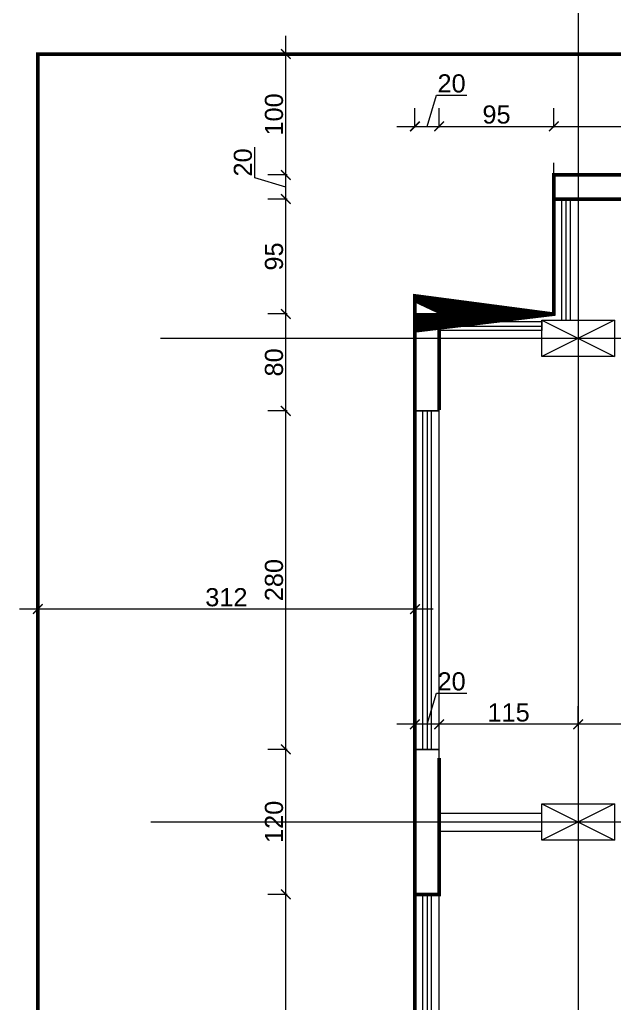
# Model space of a CAD drawing. Extents: x 250879 to 348495, y -51522 to -9360.
# Drawn here: x 297069 to 297561, y -20843 to -20029 of the extents above; entities that cross this region are included whole.
import ezdxf

# ---------------------------------------------------------------- set-up
doc = ezdxf.new("R2010")
doc.units = 0
doc.layers.get('0').update_dxf_attribs({"linetype": 'CONTINUOUS'})
doc.layers.get('DEFPOINTS').update_dxf_attribs({"color": 9, "linetype": 'CONTINUOUS'})
for name, color, linetype in [('AXIS', 1, 'CONTINUOUS'), ('COLUMN', 5, 'CONTINUOUS'), ('FURNITURE', 4, 'CONTINUOUS'), ('HATCH', 8, 'CONTINUOUS'), ('WALL', 7, 'CONTINUOUS'), ('WALL1', 2, 'CONTINUOUS')]:
    doc.layers.add(name, color=color, linetype=linetype)
doc.styles.get("Standard").update_dxf_attribs({"font": 'sanss___.ttf', "height": 15})
doc.dimstyles.new('STANDARD$0', dxfattribs={"dimscale": 0, "dimtxt": 12, "dimasz": 8, "dimexe": 15, "dimexo": 0.0625, "dimgap": 2, "dimtad": 1, "dimdec": 0, "dimzin": 0, "dimdsep": 46, "dimtxsty": 'Standard', "dimblk1": 'ARCHTICK', "dimblk2": 'ARCHTICK', "dimsah": 1, "dimcen": 0.09, "dimdle": 15, "dimclrd": 3, "dimclre": 3, "dimclrt": 3, "dimazin": 0, "dimtfac": 1, "dimtdec": 0, "dimtofl": 0, "dimtmove": 1, "dimatfit": 3, "dimldrblk": 'ARCHTICK', "dimfxl": 1.045499999999997, "dimfxlon": 1, "dimtolj": 1, "dimtzin": 0, "dimarcsym": 0})

# ---------------------------------------------------------------- blocks, each defined once
blk = doc.blocks.new('COLUMN')
at = {"layer": 'AXIS'}
for p, q in [((236924.6994773077, -9644.256519553426), (236984.6994773077, -9674.256519553426)), ((236984.6994773077, -9644.256519553426), (236924.6994773077, -9674.256519553426))]:
    blk.add_line(p, q, dxfattribs=at)
at = {"layer": 'COLUMN'}
blk.add_lwpolyline([(236924.6994773077, -9644.256519553426), (236984.6994773077, -9644.256519553426), (236984.6994773077, -9674.256519553426), (236924.6994773077, -9674.256519553426)], close=True, dxfattribs=at)
blk = doc.blocks.new('AXISG')
at = {"layer": 'AXIS'}
for p, q in [((305954.8837600994, -19949.16446858895), (305954.8837600994, -23524.12586554483)), ((305609.1874572025, -20292.8329642961), (307936.9012656476, -20292.8329642961)), ((305601.3768088833, -20692.8329642961), (307936.9012656476, -20692.8329642961))]:
    blk.add_line(p, q, dxfattribs=at)
at = {"layer": 'WALL', "linetype": 'Continuous'}
for p in [(69000.18428279168, -10633.57644474268), (69000.18428279168, -11033.57644474268)]:
    blk.add_blockref('COLUMN', p, dxfattribs=at)
blk = doc.blocks.new('_ARCHTICK')
at = {"color": 0, "linetype": 'ByBlock', "const_width": 0.15}
blk.add_lwpolyline([(-0.5, -0.5), (0.5, 0.5)], dxfattribs=at)
blk = doc.blocks.new('*D23')
at = {"layer": 'DEFPOINTS', "color": 0, "linetype": 'Continuous', "transparency": 16777216}
for p in [(157318.4182129309, -32835.69352747884), (157097.4074826122, -36546.69352747884), (157318.4182129309, -36546.69352747884)]:
    blk.add_point(p, dxfattribs=at)
at = {"layer": 'WALL', "color": 3, "linetype": 'Continuous', "lineweight": -2, "transparency": 16777216}
for p, q in [((157097.4074826122, -32820.69352747884), (157097.4074826122, -36561.69352747884)), ((157098.4529826122, -32835.69352747884), (157082.4074826122, -32835.69352747884)), ((157098.4529826122, -36546.69352747884), (157082.4074826122, -36546.69352747884))]:
    blk.add_line(p, q, dxfattribs=at)
at = {"layer": 'WALL', "color": 3, "linetype": 'Continuous', "lineweight": -2, "transparency": 16777216, "xscale": 8, "yscale": 8, "zscale": 8}
for p, rotation in [((157097.4074826122, -32835.69352747884), 90), ((157097.4074826122, -36546.69352747884), 270)]:
    blk.add_blockref('_ARCHTICK', p, dxfattribs=dict(at, rotation=rotation))
at = {"layer": 'WALL', "color": 3, "linetype": 'Continuous', "transparency": 16777216, "insert": (157087.6708570978, -34691.19352747881), "char_height": 15, "attachment_point": 5, "rotation": 90}
blk.add_mtext('\\A1;3711', dxfattribs=at)
blk = doc.blocks.new('*D240')
at = {"layer": 'DEFPOINTS', "color": 0, "linetype": 'Continuous', "transparency": 16777216}
for p in [(297083.5889209436, -20516.83607452834), (297083.5889209436, -20518.32771321567), (297395.6929382829, -20518.32771321567)]:
    blk.add_point(p, dxfattribs=at)
at = {"layer": 'WALL', "color": 3, "linetype": 'Continuous', "lineweight": -2, "transparency": 16777216}
for p, q in [((297083.5889209436, -20517.88157452834), (297083.5889209436, -20501.83607452834)), ((297395.6929382829, -20517.88157452834), (297395.6929382829, -20501.83607452834)), ((297410.6929382829, -20516.83607452834), (297068.5889209436, -20516.83607452834))]:
    blk.add_line(p, q, dxfattribs=at)
at = {"layer": 'WALL', "color": 3, "linetype": 'Continuous', "lineweight": -2, "transparency": 16777216, "xscale": 8, "yscale": 8, "zscale": 8, "rotation": 180}
blk.add_blockref('_ARCHTICK', (297083.5889209436, -20516.83607452834), dxfattribs=at)
at = {"layer": 'WALL', "color": 3, "linetype": 'Continuous', "lineweight": -2, "transparency": 16777216, "xscale": 8, "yscale": 8, "zscale": 8}
blk.add_blockref('_ARCHTICK', (297395.6929382829, -20516.83607452834), dxfattribs=at)
at = {"layer": 'WALL', "color": 3, "linetype": 'Continuous', "transparency": 16777216, "insert": (297239.6409296132, -20507.09944901394), "char_height": 15, "attachment_point": 5}
blk.add_mtext('\\A1;312', dxfattribs=at)
blk = doc.blocks.new('*D267')
at = {"layer": 'DEFPOINTS', "color": 0, "linetype": 'Continuous', "transparency": 16777216}
for p in [(297288.8368644328, -20752.83296429462), (297395.6929382836, -20752.83296429462), (297395.6929382831, -21032.83296429462)]:
    blk.add_point(p, dxfattribs=at)
at = {"layer": 'WALL', "color": 3, "linetype": 'Continuous', "lineweight": -2, "transparency": 16777216}
for p, q in [((297288.8368644328, -21047.83296429462), (297288.8368644328, -20737.83296429462)), ((297289.8823644328, -20752.83296429462), (297273.8368644328, -20752.83296429462)), ((297289.8823644328, -21032.83296429462), (297273.8368644328, -21032.83296429462))]:
    blk.add_line(p, q, dxfattribs=at)
at = {"layer": 'WALL', "color": 3, "linetype": 'Continuous', "lineweight": -2, "transparency": 16777216, "xscale": 8, "yscale": 8, "zscale": 8}
for p, rotation in [((297288.8368644328, -20752.83296429462), 90), ((297288.8368644328, -21032.83296429462), 270)]:
    blk.add_blockref('_ARCHTICK', p, dxfattribs=dict(at, rotation=rotation))
at = {"layer": 'WALL', "color": 3, "linetype": 'Continuous', "transparency": 16777216, "insert": (297279.1105269842, -20892.83296429457), "char_height": 15, "attachment_point": 5, "rotation": 90}
blk.add_mtext('\\A1;280', dxfattribs=at)
blk = doc.blocks.new('*D268')
at = {"layer": 'DEFPOINTS', "color": 0, "linetype": 'Continuous', "transparency": 16777216}
for p in [(297288.8368644328, -20632.83296429462), (297395.6929382838, -20632.83296429462), (297395.6929382836, -20752.83296429462)]:
    blk.add_point(p, dxfattribs=at)
at = {"layer": 'WALL', "color": 3, "linetype": 'Continuous', "lineweight": -2, "transparency": 16777216}
for p, q in [((297288.8368644328, -20767.83296429462), (297288.8368644328, -20617.83296429462)), ((297289.8823644328, -20632.83296429462), (297273.8368644328, -20632.83296429462)), ((297289.8823644328, -20752.83296429462), (297273.8368644328, -20752.83296429462))]:
    blk.add_line(p, q, dxfattribs=at)
at = {"layer": 'WALL', "color": 3, "linetype": 'Continuous', "lineweight": -2, "transparency": 16777216, "xscale": 8, "yscale": 8, "zscale": 8}
for p, rotation in [((297288.8368644328, -20632.83296429462), 90), ((297288.8368644328, -20752.83296429462), 270)]:
    blk.add_blockref('_ARCHTICK', p, dxfattribs=dict(at, rotation=rotation))
at = {"layer": 'WALL', "color": 3, "linetype": 'Continuous', "transparency": 16777216, "insert": (297279.1105269842, -20692.83296429457), "char_height": 15, "attachment_point": 5, "rotation": 90}
blk.add_mtext('\\A1;120', dxfattribs=at)
blk = doc.blocks.new('*D269')
at = {"layer": 'DEFPOINTS', "color": 0, "linetype": 'Continuous', "transparency": 16777216}
for p in [(297288.8368644328, -20352.83296429462), (297395.6929382842, -20352.83296429462), (297395.6929382838, -20632.83296429462)]:
    blk.add_point(p, dxfattribs=at)
at = {"layer": 'WALL', "color": 3, "linetype": 'Continuous', "lineweight": -2, "transparency": 16777216}
for p, q in [((297288.8368644328, -20647.83296429462), (297288.8368644328, -20337.83296429462)), ((297289.8823644328, -20352.83296429462), (297273.8368644328, -20352.83296429462)), ((297289.8823644328, -20632.83296429462), (297273.8368644328, -20632.83296429462))]:
    blk.add_line(p, q, dxfattribs=at)
at = {"layer": 'WALL', "color": 3, "linetype": 'Continuous', "lineweight": -2, "transparency": 16777216, "xscale": 8, "yscale": 8, "zscale": 8}
for p, rotation in [((297288.8368644328, -20352.83296429462), 90), ((297288.8368644328, -20632.83296429462), 270)]:
    blk.add_blockref('_ARCHTICK', p, dxfattribs=dict(at, rotation=rotation))
at = {"layer": 'WALL', "color": 3, "linetype": 'Continuous', "transparency": 16777216, "insert": (297279.1105269842, -20492.83296429457), "char_height": 15, "attachment_point": 5, "rotation": 90}
blk.add_mtext('\\A1;280', dxfattribs=at)
blk = doc.blocks.new('*D270')
at = {"layer": 'DEFPOINTS', "color": 0, "linetype": 'Continuous', "transparency": 16777216}
for p in [(297288.8368644328, -20272.66837802973), (297395.6929382828, -20272.66837802973), (297395.6929382842, -20352.83296429462)]:
    blk.add_point(p, dxfattribs=at)
at = {"layer": 'WALL', "color": 3, "linetype": 'Continuous', "lineweight": -2, "transparency": 16777216}
for p, q in [((297288.8368644328, -20367.83296429462), (297288.8368644328, -20257.66837802973)), ((297289.8823644328, -20272.66837802973), (297273.8368644328, -20272.66837802973)), ((297289.8823644328, -20352.83296429462), (297273.8368644328, -20352.83296429462))]:
    blk.add_line(p, q, dxfattribs=at)
at = {"layer": 'WALL', "color": 3, "linetype": 'Continuous', "lineweight": -2, "transparency": 16777216, "xscale": 8, "yscale": 8, "zscale": 8}
for p, rotation in [((297288.8368644328, -20272.66837802973), 90), ((297288.8368644328, -20352.83296429462), 270)]:
    blk.add_blockref('_ARCHTICK', p, dxfattribs=dict(at, rotation=rotation))
at = {"layer": 'WALL', "color": 3, "linetype": 'Continuous', "transparency": 16777216, "insert": (297279.1105269842, -20312.75067116213), "char_height": 15, "attachment_point": 5, "rotation": 90}
blk.add_mtext('\\A1;80', dxfattribs=at)
blk = doc.blocks.new('*D271')
at = {"layer": 'DEFPOINTS', "color": 0, "linetype": 'Continuous', "transparency": 16777216}
for p in [(297288.8368644328, -20177.66837802995), (297510.692938283, -20177.66837802995), (297395.6929382828, -20272.66837802973)]:
    blk.add_point(p, dxfattribs=at)
at = {"layer": 'WALL', "color": 3, "linetype": 'Continuous', "lineweight": -2, "transparency": 16777216}
for p, q in [((297288.8368644328, -20287.66837802973), (297288.8368644328, -20162.66837802995)), ((297289.8823644328, -20177.66837802995), (297273.8368644328, -20177.66837802995)), ((297289.8823644328, -20272.66837802973), (297273.8368644328, -20272.66837802973))]:
    blk.add_line(p, q, dxfattribs=at)
at = {"layer": 'WALL', "color": 3, "linetype": 'Continuous', "lineweight": -2, "transparency": 16777216, "xscale": 8, "yscale": 8, "zscale": 8}
for p, rotation in [((297288.8368644328, -20177.66837802995), 90), ((297288.8368644328, -20272.66837802973), 270)]:
    blk.add_blockref('_ARCHTICK', p, dxfattribs=dict(at, rotation=rotation))
at = {"layer": 'WALL', "color": 3, "linetype": 'Continuous', "transparency": 16777216, "insert": (297279.1105269842, -20225.16837802979), "char_height": 15, "attachment_point": 5, "rotation": 90}
blk.add_mtext('\\A1;95', dxfattribs=at)
blk = doc.blocks.new('*D272')
at = {"layer": 'DEFPOINTS', "color": 0, "linetype": 'Continuous', "transparency": 16777216}
for p in [(297288.8368644328, -20157.66837802988), (297510.692938283, -20157.66837802988), (297510.692938283, -20177.66837802995)]:
    blk.add_point(p, dxfattribs=at)
at = {"layer": 'WALL', "color": 3, "linetype": 'Continuous', "lineweight": -2, "transparency": 16777216}
for p, q in [((297263.1105269842, -20159.95047679534), (297263.1105269842, -20134.75706115748)), ((297288.8368644328, -20192.66837802995), (297288.8368644328, -20142.66837802988)), ((297288.8368644328, -20167.66837802991), (297263.1105269842, -20159.95047679534)), ((297289.8823644328, -20157.66837802988), (297273.8368644328, -20157.66837802988)), ((297289.8823644328, -20177.66837802995), (297273.8368644328, -20177.66837802995))]:
    blk.add_line(p, q, dxfattribs=at)
at = {"layer": 'WALL', "color": 3, "linetype": 'Continuous', "lineweight": -2, "transparency": 16777216, "xscale": 8, "yscale": 8, "zscale": 8}
for p, rotation in [((297288.8368644328, -20157.66837802988), 90), ((297288.8368644328, -20177.66837802995), 270)]:
    blk.add_blockref('_ARCHTICK', p, dxfattribs=dict(at, rotation=rotation))
at = {"layer": 'WALL', "color": 3, "linetype": 'Continuous', "transparency": 16777216, "insert": (297253.3841895356, -20147.35376897637), "char_height": 15, "attachment_point": 5, "rotation": 90}
blk.add_mtext('\\A1;20', dxfattribs=at)
blk = doc.blocks.new('*D273')
at = {"layer": 'DEFPOINTS', "color": 0, "linetype": 'Continuous', "transparency": 16777216}
for p in [(297288.8368644328, -20057.66837803005), (297420.8899611013, -20057.66837803005), (297510.692938283, -20157.66837802988)]:
    blk.add_point(p, dxfattribs=at)
at = {"layer": 'WALL', "color": 3, "linetype": 'Continuous', "lineweight": -2, "transparency": 16777216}
for p, q in [((297288.8368644328, -20172.66837802988), (297288.8368644328, -20042.66837803005)), ((297289.8823644328, -20057.66837803005), (297273.8368644328, -20057.66837803005)), ((297289.8823644328, -20157.66837802988), (297273.8368644328, -20157.66837802988))]:
    blk.add_line(p, q, dxfattribs=at)
at = {"layer": 'WALL', "color": 3, "linetype": 'Continuous', "lineweight": -2, "transparency": 16777216, "xscale": 8, "yscale": 8, "zscale": 8}
for p, rotation in [((297288.8368644328, -20057.66837803005), 90), ((297288.8368644328, -20157.66837802988), 270)]:
    blk.add_blockref('_ARCHTICK', p, dxfattribs=dict(at, rotation=rotation))
at = {"layer": 'WALL', "color": 3, "linetype": 'Continuous', "transparency": 16777216, "insert": (297279.1105269842, -20107.66837802992), "char_height": 15, "attachment_point": 5, "rotation": 90}
blk.add_mtext('\\A1;100', dxfattribs=at)
blk = doc.blocks.new('*D274')
at = {"layer": 'DEFPOINTS', "color": 0, "linetype": 'Continuous', "transparency": 16777216}
for p in [(297415.6929382842, -20117.52118761453), (297395.6929382842, -20272.66837802824), (297415.6929382842, -20272.66837802813)]:
    blk.add_point(p, dxfattribs=at)
at = {"layer": 'WALL', "color": 3, "linetype": 'Continuous', "lineweight": -2, "transparency": 16777216}
for p, q in [((297405.6929382842, -20117.52118761453), (297413.4108395188, -20091.79485016597)), ((297413.4108395188, -20091.79485016597), (297438.6042551566, -20091.79485016597)), ((297395.6929382842, -20118.56668761453), (297395.6929382842, -20102.52118761453)), ((297415.6929382842, -20118.56668761453), (297415.6929382842, -20102.52118761453)), ((297380.6929382842, -20117.52118761453), (297430.6929382842, -20117.52118761453))]:
    blk.add_line(p, q, dxfattribs=at)
at = {"layer": 'WALL', "color": 3, "linetype": 'Continuous', "lineweight": -2, "transparency": 16777216, "xscale": 8, "yscale": 8, "zscale": 8, "rotation": 180}
blk.add_blockref('_ARCHTICK', (297395.6929382842, -20117.52118761453), dxfattribs=at)
at = {"layer": 'WALL', "color": 3, "linetype": 'Continuous', "lineweight": -2, "transparency": 16777216, "xscale": 8, "yscale": 8, "zscale": 8}
blk.add_blockref('_ARCHTICK', (297415.6929382842, -20117.52118761453), dxfattribs=at)
at = {"layer": 'WALL', "color": 3, "linetype": 'Continuous', "transparency": 16777216, "insert": (297426.0075473377, -20082.06851271741), "char_height": 15, "attachment_point": 5}
blk.add_mtext('\\A1;20', dxfattribs=at)
blk = doc.blocks.new('*D275')
at = {"layer": 'DEFPOINTS', "color": 0, "linetype": 'Continuous', "transparency": 16777216}
for p in [(297510.692938283, -20117.52118761453), (297510.692938283, -20157.66837802988), (297415.6929382842, -20272.66837802813)]:
    blk.add_point(p, dxfattribs=at)
at = {"layer": 'WALL', "color": 3, "linetype": 'Continuous', "lineweight": -2, "transparency": 16777216}
for p, q in [((297415.6929382842, -20118.56668761453), (297415.6929382842, -20102.52118761453)), ((297510.692938283, -20118.56668761453), (297510.692938283, -20102.52118761453)), ((297400.6929382842, -20117.52118761453), (297525.692938283, -20117.52118761453))]:
    blk.add_line(p, q, dxfattribs=at)
at = {"layer": 'WALL', "color": 3, "linetype": 'Continuous', "lineweight": -2, "transparency": 16777216, "xscale": 8, "yscale": 8, "zscale": 8, "rotation": 180}
blk.add_blockref('_ARCHTICK', (297415.6929382842, -20117.52118761453), dxfattribs=at)
at = {"layer": 'WALL', "color": 3, "linetype": 'Continuous', "lineweight": -2, "transparency": 16777216, "xscale": 8, "yscale": 8, "zscale": 8}
blk.add_blockref('_ARCHTICK', (297510.692938283, -20117.52118761453), dxfattribs=at)
at = {"layer": 'WALL', "color": 3, "linetype": 'Continuous', "transparency": 16777216, "insert": (297463.1929382836, -20107.79485016597), "char_height": 15, "attachment_point": 5}
blk.add_mtext('\\A1;95', dxfattribs=at)
blk = doc.blocks.new('*D276')
at = {"layer": 'DEFPOINTS', "color": 0, "linetype": 'Continuous', "transparency": 16777216}
for p in [(297750.6929382828, -20117.52118761453), (297510.692938283, -20157.66837802988), (297750.6929382828, -20157.66837802988)]:
    blk.add_point(p, dxfattribs=at)
at = {"layer": 'WALL', "color": 3, "linetype": 'Continuous', "lineweight": -2, "transparency": 16777216}
for p, q in [((297510.692938283, -20118.56668761453), (297510.692938283, -20102.52118761453)), ((297750.6929382828, -20118.56668761453), (297750.6929382828, -20102.52118761453)), ((297495.692938283, -20117.52118761453), (297765.6929382828, -20117.52118761453))]:
    blk.add_line(p, q, dxfattribs=at)
at = {"layer": 'WALL', "color": 3, "linetype": 'Continuous', "lineweight": -2, "transparency": 16777216, "xscale": 8, "yscale": 8, "zscale": 8, "rotation": 180}
blk.add_blockref('_ARCHTICK', (297510.692938283, -20117.52118761453), dxfattribs=at)
at = {"layer": 'WALL', "color": 3, "linetype": 'Continuous', "lineweight": -2, "transparency": 16777216, "xscale": 8, "yscale": 8, "zscale": 8}
blk.add_blockref('_ARCHTICK', (297750.6929382828, -20117.52118761453), dxfattribs=at)
at = {"layer": 'WALL', "color": 3, "linetype": 'Continuous', "transparency": 16777216, "insert": (297630.6929382829, -20107.79485016597), "char_height": 15, "attachment_point": 5}
blk.add_mtext('\\A1;240', dxfattribs=at)
blk = doc.blocks.new('*D606')
at = {"layer": 'DEFPOINTS', "color": 0, "linetype": 'Continuous', "transparency": 16777216}
for p in [(297530.6929382829, -20612.14744023839), (297941.1698164353, -20612.14744023839), (297530.6929382829, -20631.06603311939)]:
    blk.add_point(p, dxfattribs=at)
at = {"layer": 'WALL', "color": 3, "linetype": 'Continuous', "lineweight": -2, "transparency": 16777216}
for p, q in [((297530.6929382829, -20613.19294023839), (297530.6929382829, -20597.14744023839)), ((297941.1698164353, -20612.14744023839), (297941.1698164353, -20597.14744023839)), ((297956.1698164353, -20612.14744023839), (297515.6929382829, -20612.14744023839))]:
    blk.add_line(p, q, dxfattribs=at)
at = {"layer": 'WALL', "color": 3, "linetype": 'Continuous', "lineweight": -2, "transparency": 16777216, "xscale": 8, "yscale": 8, "zscale": 8, "rotation": 180}
blk.add_blockref('_ARCHTICK', (297530.6929382829, -20612.14744023839), dxfattribs=at)
at = {"layer": 'WALL', "color": 3, "linetype": 'Continuous', "lineweight": -2, "transparency": 16777216, "xscale": 8, "yscale": 8, "zscale": 8}
blk.add_blockref('_ARCHTICK', (297941.1698164353, -20612.14744023839), dxfattribs=at)
at = {"layer": 'WALL', "color": 3, "linetype": 'Continuous', "transparency": 16777216, "insert": (297735.9313773591, -20602.42110278983), "char_height": 15, "attachment_point": 5}
blk.add_mtext('\\A1;410', dxfattribs=at)
blk = doc.blocks.new('*D607')
at = {"layer": 'DEFPOINTS', "color": 0, "linetype": 'Continuous', "transparency": 16777216}
for p in [(297415.6929382837, -20612.14744023839), (297530.6929382829, -20631.06603311939), (297415.6929382837, -20662.83296429465)]:
    blk.add_point(p, dxfattribs=at)
at = {"layer": 'WALL', "color": 3, "linetype": 'Continuous', "lineweight": -2, "transparency": 16777216}
for p, q in [((297415.6929382837, -20613.19294023839), (297415.6929382837, -20597.14744023839)), ((297530.6929382829, -20613.19294023839), (297530.6929382829, -20597.14744023839)), ((297545.6929382829, -20612.14744023839), (297400.6929382837, -20612.14744023839))]:
    blk.add_line(p, q, dxfattribs=at)
at = {"layer": 'WALL', "color": 3, "linetype": 'Continuous', "lineweight": -2, "transparency": 16777216, "xscale": 8, "yscale": 8, "zscale": 8, "rotation": 180}
blk.add_blockref('_ARCHTICK', (297415.6929382837, -20612.14744023839), dxfattribs=at)
at = {"layer": 'WALL', "color": 3, "linetype": 'Continuous', "lineweight": -2, "transparency": 16777216, "xscale": 8, "yscale": 8, "zscale": 8}
blk.add_blockref('_ARCHTICK', (297530.6929382829, -20612.14744023839), dxfattribs=at)
at = {"layer": 'WALL', "color": 3, "linetype": 'Continuous', "transparency": 16777216, "insert": (297473.1929382833, -20602.42110278983), "char_height": 15, "attachment_point": 5}
blk.add_mtext('\\A1;115', dxfattribs=at)
blk = doc.blocks.new('*D608')
at = {"layer": 'DEFPOINTS', "color": 0, "linetype": 'Continuous', "transparency": 16777216}
for p in [(297395.6929382837, -20612.14744023839), (297395.6929382837, -20662.83296429462), (297415.6929382837, -20662.83296429465)]:
    blk.add_point(p, dxfattribs=at)
at = {"layer": 'WALL', "color": 3, "linetype": 'Continuous', "lineweight": -2, "transparency": 16777216}
for p, q in [((297405.6929382837, -20612.14744023839), (297413.4108395182, -20586.42110278983)), ((297413.4108395182, -20586.42110278983), (297438.6042551561, -20586.42110278983)), ((297395.6929382837, -20613.19294023839), (297395.6929382837, -20597.14744023839)), ((297415.6929382837, -20613.19294023839), (297415.6929382837, -20597.14744023839)), ((297430.6929382837, -20612.14744023839), (297380.6929382837, -20612.14744023839))]:
    blk.add_line(p, q, dxfattribs=at)
at = {"layer": 'WALL', "color": 3, "linetype": 'Continuous', "lineweight": -2, "transparency": 16777216, "xscale": 8, "yscale": 8, "zscale": 8, "rotation": 180}
blk.add_blockref('_ARCHTICK', (297395.6929382837, -20612.14744023839), dxfattribs=at)
at = {"layer": 'WALL', "color": 3, "linetype": 'Continuous', "lineweight": -2, "transparency": 16777216, "xscale": 8, "yscale": 8, "zscale": 8}
blk.add_blockref('_ARCHTICK', (297415.6929382837, -20612.14744023839), dxfattribs=at)
at = {"layer": 'WALL', "color": 3, "linetype": 'Continuous', "transparency": 16777216, "insert": (297426.0075473372, -20576.69476534127), "char_height": 15, "attachment_point": 5}
blk.add_mtext('\\A1;20', dxfattribs=at)
blk = doc.blocks.new('site77')
at = {"layer": 'WALL', "linetype": 'Continuous', "const_width": 3}
blk.add_lwpolyline([(159633.4182129309, -32835.69352747884), (157318.4182129309, -32835.69352747884), (157318.4182129309, -36546.69352747884), (159235.4182129309, -36546.69352747884)], dxfattribs=at)
at = {"layer": 'WALL', "linetype": 'Continuous'}
dim = blk.add_linear_dim(base=(157097.4074826122, -36546.69352747884), p1=(157318.4182129309, -32835.69352747884), p2=(157318.4182129309, -36546.69352747884), angle=90, dimstyle='STANDARD$0', override={"dimscale": 1}, dxfattribs=at)
dim.commit()
dim.dimension.update_dxf_attribs({"geometry": '*D23', "text_midpoint": (157087.6708570978, -34691.19352747881)})

msp = doc.modelspace()

# ---------------------------------------------------------------- linework, layer by layer
at = {"layer": 'AXIS'}
for p, q in [((297530.6929382829, -19501.49473546498), (297530.6929382829, -23524.12586554483)), ((297416.3247224771, -20292.8329642961), (299512.710443831, -20292.8329642961)), ((297416.3247224771, -20692.8329642961), (299512.710443831, -20692.8329642961))]:
    msp.add_line(p, q, dxfattribs=at)
at = {"layer": 'FURNITURE', "ltscale": 3}
for points in [[(297510.6929382829, -20272.66837803012), (297510.692938283, -20147.66837802998)], [(297510.692938283, -20272.66837803004), (297395.6929382828, -20272.66837802973)], [(297510.6929382844, -20272.66837802874), (297395.6929382842, -20272.66837802824)]]:
    msp.add_lwpolyline(points, dxfattribs=at)
for points in [[(297516.8639978837, -20277.8329642961), (297524.521878682, -20277.8329642961), (297524.521878682, -20177.39602267038), (297516.8639978837, -20177.39602267038)], [(297500.6929382829, -20278.83943763081), (297500.6929382829, -20286.49731842914), (297415.5790426074, -20286.49731842896), (297415.5790426075, -20278.83943763063)], [(297500.6929382829, -20278.83943762952), (297500.6929382829, -20286.49731842785), (297415.6929382842, -20286.49731842749), (297415.6929382842, -20278.83943762916)], [(297415.6929382842, -20352.83296429465), (297395.6929382842, -20352.83296429462), (297395.6929382837, -20632.83296429462), (297415.6929382837, -20632.83296429465)], [(297401.8639978846, -20632.83296429463), (297409.5218786829, -20632.83296429464), (297409.5218786834, -20352.83296429464), (297401.863997885, -20352.83296429463)], [(297415.6929382836, -20752.83296429465), (297395.6929382836, -20752.83296429462), (297395.6929382831, -21032.83296429462), (297415.6929382831, -21032.83296429465)], [(297401.8639978839, -21032.83296429463), (297409.5218786823, -21032.83296429464), (297409.5218786827, -20752.83296429464), (297401.8639978844, -20752.83296429463)]]:
    msp.add_lwpolyline(points, close=True, dxfattribs=at)
at = {"layer": 'HATCH', "linetype": 'ByBlock', "ltscale": 3}
msp.add_line((297554.9656178664, -20692.8329642961), (297972.9656178664, -20692.8329642961), dxfattribs=at)
at = {"layer": 'WALL', "ltscale": 3}
for p, q in [((297415.6929382829, -20685.49755056205), (297500.6929382829, -20685.49755056205)), ((297415.6929382829, -20700.49755056205), (297500.6929382829, -20700.49755056205))]:
    msp.add_line(p, q, dxfattribs=at)
at = {"layer": 'WALL', "color": 4, "linetype": 'Continuous', "const_width": 3}
msp.add_lwpolyline([(297395.692938283, -23108.1621368277), (297395.692938283, -21900.3329642961), (297326.2618162412, -21900.3329642961), (297326.2618162411, -21477.83296429605), (297395.6929382823, -21477.8329642961), (297395.6929382842, -20272.66837802824), (297510.6929382829, -20272.66837803012), (297510.6929382829, -20157.668377999), (299071.9656178663, -20157.66837783741), (299071.9656178666, -20272.66837803004), (299186.9656178665, -20272.66837802973), (299186.9656178663, -23108.162136825), (298581.4887397139, -23108.16213682809), (298581.4887397139, -23053.01579450286), (298001.1698164354, -23053.01579450286), (298001.1698164325, -23108.16213682667)], close=True, dxfattribs=at)
at = {"layer": 'WALL', "linetype": 'Continuous', "const_width": 3}
for points in [[(297510.692938283, -20157.66837802988), (297510.692938283, -20177.66837802995), (297750.6929382828, -20177.66837802988), (297750.6929382828, -20157.66837803005), (297510.6929382829, -20157.668377999)], [(297395.6929382843, -20292.83296429462), (297395.6929382842, -20272.66837802829), (297415.6929382842, -20272.66837802833), (297415.6929382843, -20292.83296429465), (297415.6929382842, -20352.83296429465), (297395.6929382842, -20352.83296429462), (297395.6929382843, -20292.83296429462)], [(297395.6929382836, -20692.83296429462), (297395.6929382837, -20632.83296429462), (297415.6929382837, -20632.83296429465), (297415.6929382836, -20692.83296429465), (297415.6929382836, -20752.83296429465), (297395.6929382836, -20752.83296429462), (297395.6929382836, -20692.83296429462)]]:
    msp.add_lwpolyline(points, dxfattribs=at)
at = {"layer": 'WALL', "linetype": 'Continuous'}
for points in [[(297510.6929382829, -20157.668377999), (297750.6929382828, -20157.668377999), (297750.6929382828, -20177.66837803005), (297510.6929382829, -20177.66837803005)], [(297415.6929382842, -20272.66837802833), (297395.6929382842, -20272.66837802829), (297395.6929382842, -20352.83296429462), (297415.6929382842, -20352.83296429465)], [(297415.6929382837, -20632.83296429465), (297395.6929382837, -20632.83296429462), (297395.6929382836, -20752.83296429462), (297415.6929382836, -20752.83296429465)]]:
    msp.add_lwpolyline(points, close=True, dxfattribs=at)
at = {"layer": 'WALL1'}
for p, q in [((297520.6929382829, -20177.39602267038), (297520.6929382829, -20277.8329642961)), ((297415.5790426074, -20282.66837802978), (297500.6929382829, -20282.66837802999)), ((297415.6929382842, -20282.66837802831), (297500.6929382829, -20282.6683780287)), ((297405.6929382842, -20352.83296429464), (297405.6929382837, -20632.83296429464)), ((297405.6929382836, -20752.83296429464), (297405.6929382831, -21032.83296429464))]:
    msp.add_line(p, q, dxfattribs=at)

# ---------------------------------------------------------------- block references
at = {"layer": 'WALL', "linetype": 'Continuous'}
for name, p in [('AXISG', (-8424.190821816504, 0)), ('site77', (139765.1707080127, 12778.02514944879)), ('COLUMN', (60575.99346097518, -10633.57644474268)), ('COLUMN', (60575.99346097518, -11033.57644474268))]:
    msp.add_blockref(name, p, dxfattribs=at)

# ---------------------------------------------------------------- dimensions: what is measured, and where the dimension line sits
for base, p1, p2, picture, middle in [((297288.8368644328, -20057.66837803005), (297510.692938283, -20157.66837802988), (297420.8899611013, -20057.66837803005), '*D273', (297279.1105269842, -20107.66837802992)), ((297288.8368644328, -20157.66837802988), (297510.692938283, -20177.66837802995), (297510.692938283, -20157.66837802988), '*D272', (297253.3841895356, -20157.9504767953)), ((297288.8368644328, -20177.66837802995), (297395.6929382828, -20272.66837802973), (297510.692938283, -20177.66837802995), '*D271', (297279.1105269842, -20225.16837802979)), ((297288.8368644328, -20272.66837802973), (297395.6929382842, -20352.83296429462), (297395.6929382828, -20272.66837802973), '*D270', (297279.1105269842, -20312.75067116213)), ((297288.8368644328, -20352.83296429462), (297395.6929382838, -20632.83296429462), (297395.6929382842, -20352.83296429462), '*D269', (297279.1105269842, -20492.83296429457)), ((297288.8368644328, -20632.83296429462), (297395.6929382836, -20752.83296429462), (297395.6929382838, -20632.83296429462), '*D268', (297279.1105269842, -20692.83296429457)), ((297288.8368644328, -20752.83296429462), (297395.6929382831, -21032.83296429462), (297395.6929382836, -20752.83296429462), '*D267', (297279.1105269842, -20892.83296429457))]:
    dim = msp.add_linear_dim(base=base, p1=p1, p2=p2, angle=90, dimstyle='STANDARD$0', override={"dimscale": 1}, dxfattribs=at)
    dim.commit()
    dim.dimension.update_dxf_attribs({"geometry": picture, "text_midpoint": middle})
for base, p1, p2, picture, middle in [((297415.6929382842, -20117.52118761453), (297395.6929382842, -20272.66837802824), (297415.6929382842, -20272.66837802813), '*D274', (297415.4108395188, -20082.06851271741)), ((297510.692938283, -20117.52118761453), (297415.6929382842, -20272.66837802813), (297510.692938283, -20157.66837802988), '*D275', (297463.1929382836, -20107.79485016597)), ((297750.6929382828, -20117.52118761453), (297510.692938283, -20157.66837802988), (297750.6929382828, -20157.66837802988), '*D276', (297630.6929382829, -20107.79485016597)), ((297083.5889209436, -20516.83607452834), (297395.6929382829, -20518.32771321567), (297083.5889209436, -20518.32771321567), '*D240', (297239.6409296132, -20507.09944901394)), ((297395.6929382837, -20612.14744023839), (297415.6929382837, -20662.83296429465), (297395.6929382837, -20662.83296429462), '*D608', (297415.4108395182, -20576.69476534127)), ((297415.6929382837, -20612.14744023839), (297530.6929382829, -20631.06603311939), (297415.6929382837, -20662.83296429465), '*D607', (297473.1929382833, -20602.42110278983)), ((297530.6929382829, -20612.14744023839), (297941.1698164353, -20612.14744023839), (297530.6929382829, -20631.06603311939), '*D606', (297735.9313773591, -20602.42110278983))]:
    dim = msp.add_linear_dim(base=base, p1=p1, p2=p2, dimstyle='STANDARD$0', override={"dimscale": 1}, dxfattribs=at)
    dim.commit()
    dim.dimension.update_dxf_attribs({"geometry": picture, "text_midpoint": middle})

doc.saveas('drawing.dxf')
